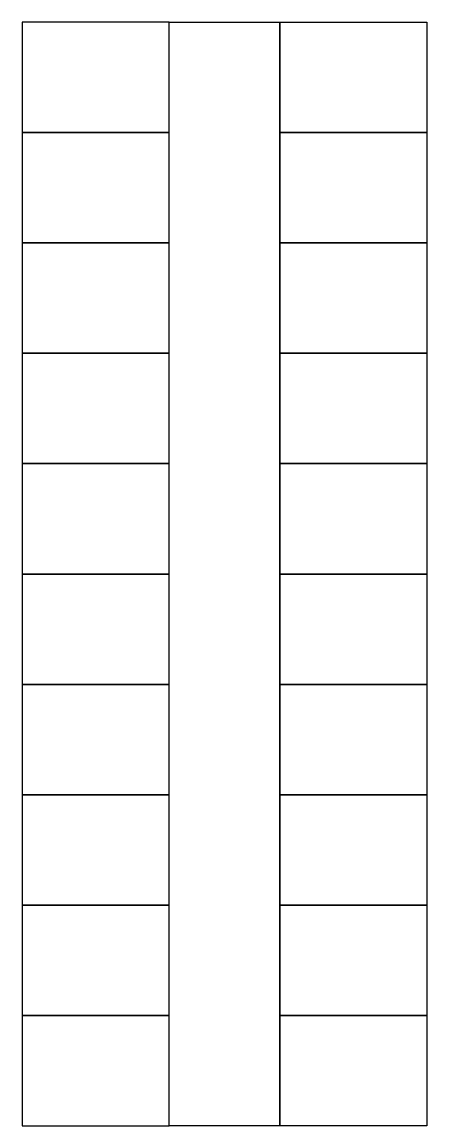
# Model space of a CAD drawing. Header units: millimetres. Extents: x 49377 to 82377, y 4705 to 94705.
import ezdxf

# ---------------------------------------------------------------- set-up
doc = ezdxf.new("R2010")
doc.units = ezdxf.units.MM
doc.layers.add('PLOTS', color=5, linetype='Continuous', plot=False)
doc.layers.add('ROAD', color=1, linetype='Continuous')

msp = doc.modelspace()

# ---------------------------------------------------------------- linework, layer by layer
at = {"layer": 'PLOTS'}
for points in [[(49377, 85705), (61377, 85705), (61377, 94705), (49377, 94705)], [(82377, 85705), (70377, 85705), (70377, 94705), (82377, 94705)], [(49377, 76705), (61377, 76705), (61377, 85705), (49377, 85705)], [(82377, 76705), (70377, 76705), (70377, 85705), (82377, 85705)], [(49377, 67705), (61377, 67705), (61377, 76705), (49377, 76705)], [(82377, 67705), (70377, 67705), (70377, 76705), (82377, 76705)], [(49377, 58705), (61377, 58705), (61377, 67705), (49377, 67705)], [(82377, 58705), (70377, 58705), (70377, 67705), (82377, 67705)], [(49377, 49705), (61377, 49705), (61377, 58705), (49377, 58705)], [(82377, 49705), (70377, 49705), (70377, 58705), (82377, 58705)], [(49377, 40705), (61377, 40705), (61377, 49705), (49377, 49705)], [(82377, 40705), (70377, 40705), (70377, 49705), (82377, 49705)], [(49377, 31705), (61377, 31705), (61377, 40705), (49377, 40705)], [(82377, 31705), (70377, 31705), (70377, 40705), (82377, 40705)], [(49377, 22705), (61377, 22705), (61377, 31705), (49377, 31705)], [(82377, 22705), (70377, 22705), (70377, 31705), (82377, 31705)], [(49377, 13705), (61377, 13705), (61377, 22705), (49377, 22705)], [(82377, 13705), (70377, 13705), (70377, 22705), (82377, 22705)], [(49377, 4705), (61377, 4705), (61377, 13705), (49377, 13705)], [(82377, 4705), (70377, 4705), (70377, 13705), (82377, 13705)]]:
    msp.add_lwpolyline(points, close=True, dxfattribs=at)
at = {"layer": 'ROAD'}
msp.add_lwpolyline([(61377, 94705), (70377, 94705), (70377, 4705), (61377, 4705)], close=True, dxfattribs=at)

doc.saveas('drawing.dxf')
